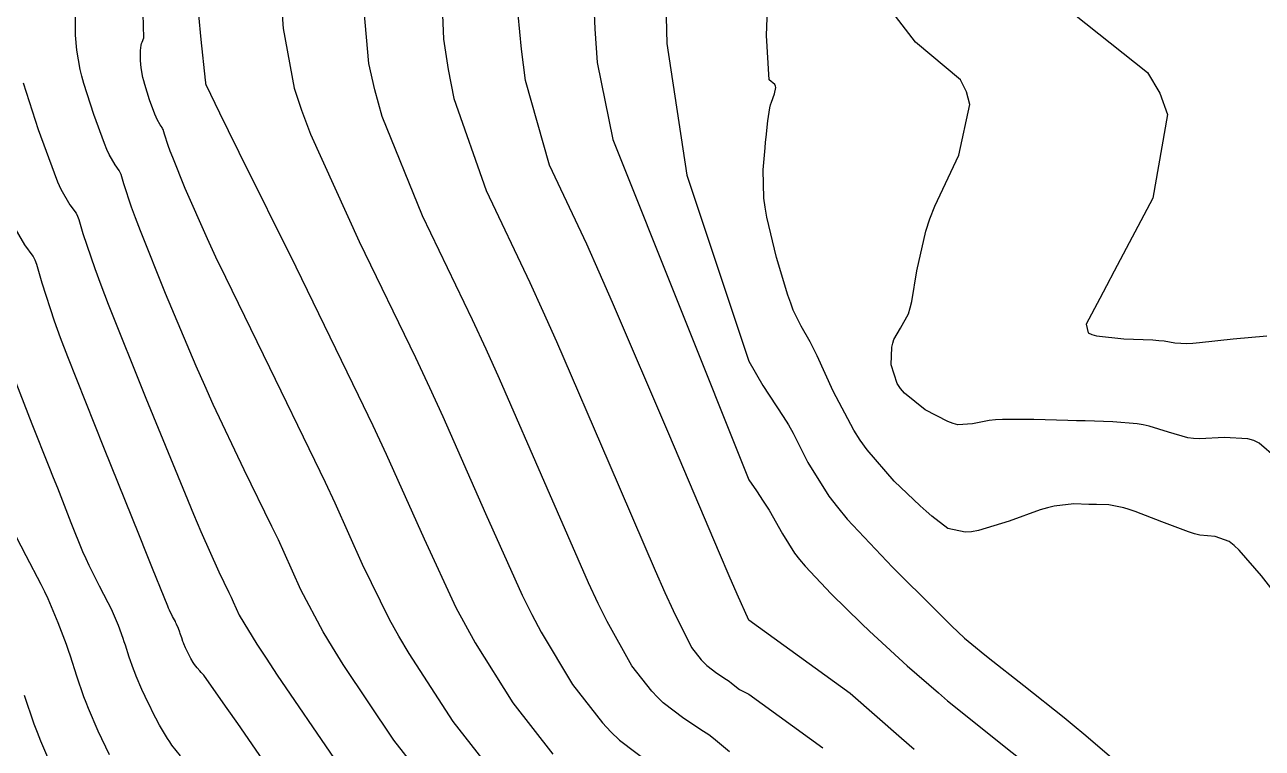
# Model space of a CAD drawing. Header units: metres. Extents: x 837476 to 838477, y 1189012 to 1191014.
# Drawn here: x 837973.39 to 838018.87, y 1189115.64 to 1189142.22 of the extents above; entities that cross this region are included whole.
import ezdxf

# ---------------------------------------------------------------- set-up
doc = ezdxf.new("R2010")
doc.units = ezdxf.units.M
doc.header["$LTSCALE"] = 0.3
doc.layers.add('COTAS 10', color=1, linetype='Continuous')
doc.layers.add('COTAS INT', color=252, linetype='Continuous')

msp = doc.modelspace()

# ---------------------------------------------------------------- linework, layer by layer
at = {"layer": 'COTAS 10'}
for points in [[(837990.991, 1189114.266), (837989.143, 1189116.624), (837987.523, 1189119.118), (837987.146, 1189119.755), (837986.799, 1189120.369), (837985.805, 1189122.396), (837984.8, 1189124.646), (837984.446, 1189125.4), (837984.06, 1189126.212), (837982.396, 1189129.621), (837980.778, 1189132.932), (837980.421, 1189133.682), (837980.104, 1189134.359), (837979.289, 1189136.204), (837978.834, 1189137.346), (837978.743, 1189137.58), (837978.668, 1189137.779), (837978.526, 1189138.202), (837978.477, 1189138.371), (837978.46, 1189138.411), (837978.443, 1189138.447), (837978.368, 1189138.549), (837978.259, 1189138.738), (837978.219, 1189138.829), (837978.175, 1189138.937), (837977.982, 1189139.463), (837977.801, 1189140.03), (837977.764, 1189140.162), (837977.733, 1189140.285), (837977.669, 1189140.64), (837977.65, 1189140.912), (837977.647, 1189140.983), (837977.646, 1189141.05), (837977.65, 1189141.277), (837977.676, 1189141.476), (837977.689, 1189141.527), (837977.704, 1189141.577), (837977.776, 1189141.739), (837977.728, 1189143.066)], [(838011.5, 1189142.974), (838014.66, 1189140.465), (838015.115, 1189139.707), (838015.388, 1189138.922), (838014.857, 1189135.855), (838013.433, 1189133.169), (838013.144, 1189132.624), (838012.9, 1189132.164), (838012.396, 1189131.22), (838012.481, 1189130.905), (838012.609, 1189130.842), (838012.781, 1189130.789), (838013.78, 1189130.685), (838014.856, 1189130.641), (838015.077, 1189130.626), (838015.264, 1189130.61), (838015.665, 1189130.54), (838016.105, 1189130.514), (838016.317, 1189130.526), (838016.569, 1189130.545), (838017.806, 1189130.683), (838019.039, 1189130.794)], [(838006.076, 1189115.594), (838005.609, 1189115.995), (838003.728, 1189117.65), (838000, 1189120.349), (837999.573, 1189121.301), (837999.282, 1189121.977), (837998.924, 1189122.815), (837997.067, 1189127.193), (837994.996, 1189132.014), (837994.503, 1189133.132), (837994.045, 1189134.155), (837992.678, 1189137.067), (837991.797, 1189140.175), (837991.645, 1189141.322), (837991.532, 1189142.593)], [(837976.504, 1189115.402), (837976.094, 1189116.266), (837975.735, 1189117.099), (837975.647, 1189117.32), (837975.565, 1189117.537), (837975.311, 1189118.286), (837975.073, 1189119.026), (837975, 1189119.238), (837974.924, 1189119.453), (837974.627, 1189120.253), (837974.253, 1189121.129), (837974.129, 1189121.391), (837973.997, 1189121.663), (837973.444, 1189122.717), (837972.879, 1189123.803)]]:
    msp.add_lwpolyline(points, dxfattribs=at)
at = {"layer": 'COTAS INT'}
for points in [[(837988.602, 1189146.172), (837988.787, 1189141.692), (837988.951, 1189140.576), (837989.165, 1189139.515), (837990.346, 1189136.133), (837991.952, 1189132.757), (837992.433, 1189131.699), (837992.93, 1189130.588), (837994.857, 1189126.133), (837996.558, 1189122.17), (837996.913, 1189121.37), (837997.218, 1189120.698), (837997.899, 1189119.347), (837998.256, 1189118.89), (837998.357, 1189118.783), (837998.459, 1189118.685), (837998.832, 1189118.4), (837999.189, 1189118.169), (837999.28, 1189118.104), (837999.368, 1189118.039), (837999.657, 1189117.802), (838000, 1189117.624), (838002.726, 1189115.652)], [(837982.709, 1189144.602), (837982.896, 1189142.078), (837983.295, 1189139.89), (837983.563, 1189139.086), (837983.9, 1189138.195), (837985.683, 1189134.264), (837987.752, 1189129.998), (837988.268, 1189128.897), (837988.759, 1189127.83), (837990.331, 1189124.264), (837991.679, 1189121.27), (837992.029, 1189120.562), (837992.37, 1189119.908), (837993.521, 1189117.985), (837994.624, 1189116.578), (837994.934, 1189116.249), (837995.247, 1189115.945), (837996.398, 1189115.068)], [(837999.3, 1189115.513), (837998.709, 1189115.997), (837998.529, 1189116.13), (837998.343, 1189116.262), (837997.615, 1189116.734), (837996.853, 1189117.315), (837996.646, 1189117.516), (837996.44, 1189117.734), (837995.71, 1189118.666), (837994.794, 1189120.303), (837994.471, 1189120.966), (837994.118, 1189121.72), (837992.594, 1189125.199), (837990.845, 1189129.209), (837990.351, 1189130.298), (837989.852, 1189131.377), (837988.015, 1189135.199), (837986.532, 1189138.855), (837986.257, 1189139.831), (837986.041, 1189140.791), (837985.749, 1189144.125)], [(838019.384, 1189126.315), (838018.763, 1189126.853), (838018.562, 1189126.946), (838018.349, 1189127.013), (838017.473, 1189127.052), (838016.577, 1189127.008), (838016.35, 1189127.023), (838016.133, 1189127.051), (838015.424, 1189127.249), (838014.718, 1189127.477), (838014.501, 1189127.522), (838014.275, 1189127.561), (838013.384, 1189127.636), (838012.359, 1189127.665), (838012.05, 1189127.674), (838011.729, 1189127.683), (838010.475, 1189127.722), (838009.322, 1189127.722), (838009.064, 1189127.707), (838008.834, 1189127.685), (838008.223, 1189127.554), (838007.691, 1189127.528), (838007.51, 1189127.573), (838007.313, 1189127.641), (838006.481, 1189128.073), (838005.724, 1189128.681), (838005.575, 1189128.858), (838005.453, 1189129.04), (838005.234, 1189129.73), (838005.258, 1189130.373), (838005.291, 1189130.524), (838005.334, 1189130.664), (838005.581, 1189131.074), (838005.867, 1189131.602), (838005.934, 1189131.816), (838005.996, 1189132.06), (838006.177, 1189133.185), (838006.504, 1189134.638), (838006.658, 1189135.088), (838006.84, 1189135.559), (838007.725, 1189137.434), (838008.127, 1189139.293), (838008.005, 1189139.755), (838007.781, 1189140.193), (838006.126, 1189141.584), (838004.374, 1189143.873)], [(837994.278, 1189143.494), (837994.339, 1189142.067), (837994.43, 1189140.834), (837995.01, 1189138.001), (838000, 1189125.503), (838000.286, 1189125.097), (838000.536, 1189124.723), (838000.752, 1189124.389), (838001.247, 1189123.515), (838001.686, 1189122.805), (838001.866, 1189122.573), (838002.072, 1189122.327), (838003.027, 1189121.312), (838004.139, 1189120.229), (838004.444, 1189119.94), (838004.747, 1189119.656), (838005.828, 1189118.667), (838006.97, 1189117.676), (838007.311, 1189117.39), (838007.662, 1189117.1), (838009.02, 1189116.009), (838010.341, 1189114.954)], [(838019.586, 1189121.028), (838018.842, 1189121.98), (838018.027, 1189122.92), (838017.835, 1189123.095), (838017.658, 1189123.232), (838017.141, 1189123.421), (838016.585, 1189123.47), (838016.383, 1189123.521), (838016.16, 1189123.587), (838015.184, 1189123.958), (838014.208, 1189124.342), (838013.986, 1189124.417), (838013.784, 1189124.477), (838013.23, 1189124.579), (838012.78, 1189124.592), (838012.644, 1189124.596), (838012.503, 1189124.6), (838011.951, 1189124.617), (838011.231, 1189124.532), (838010.983, 1189124.472), (838010.714, 1189124.396), (838009.57, 1189123.989), (838008.445, 1189123.637), (838008.19, 1189123.595), (838007.958, 1189123.578), (838007.32, 1189123.719), (838006.725, 1189124.169), (838006.519, 1189124.346), (838006.296, 1189124.545), (838005.342, 1189125.457), (838004.349, 1189126.61), (838004.101, 1189126.961), (838003.864, 1189127.326), (838003.108, 1189128.762), (838002.512, 1189130.057), (838002.378, 1189130.333), (838002.256, 1189130.573), (838001.926, 1189131.144), (838001.639, 1189131.736), (838001.544, 1189131.99), (838001.442, 1189132.283), (838001.02, 1189133.667), (838000.662, 1189135.158), (838000.6, 1189135.519), (838000.555, 1189135.856), (838000.528, 1189136.887), (838000.604, 1189137.701), (838000.623, 1189137.902), (838000.642, 1189138.093), (838000.706, 1189138.692), (838000.779, 1189139.167), (838000.804, 1189139.279), (838000.832, 1189139.382), (838000.949, 1189139.685), (838000.998, 1189139.913), (838000.983, 1189139.97), (838000.956, 1189140.024), (838000.752, 1189140.195), (838000.652, 1189141.821), (838000.689, 1189142.792)], [(837989.175, 1189113.11), (837986.954, 1189115.943), (837985.099, 1189118.722), (837984.704, 1189119.351), (837984.359, 1189119.919), (837983.542, 1189121.462), (837982.928, 1189122.834), (837982.713, 1189123.295), (837982.477, 1189123.79), (837981.462, 1189125.87), (837980.322, 1189128.268), (837980.007, 1189128.964), (837979.694, 1189129.673), (837978.568, 1189132.35), (837977.649, 1189134.651), (837977.467, 1189135.124), (837977.316, 1189135.524), (837977.03, 1189136.376), (837976.931, 1189136.718), (837976.897, 1189136.797), (837976.862, 1189136.87), (837976.711, 1189137.076), (837976.491, 1189137.458), (837976.411, 1189137.64), (837976.322, 1189137.857), (837975.934, 1189138.918), (837975.568, 1189140.06), (837975.494, 1189140.327), (837975.431, 1189140.574), (837975.302, 1189141.29), (837975.264, 1189141.839), (837975.259, 1189141.98), (837975.256, 1189142.117), (837975.264, 1189142.573)], [(837979.778, 1189142.586), (837979.869, 1189141.676), (837980.022, 1189140.18), (837980.035, 1189140.101), (837980.038, 1189140.083), (837980.04, 1189140.068), (837980.043, 1189140.031), (837980.55, 1189138.989), (837980.869, 1189138.34), (837981.267, 1189137.536), (837983.351, 1189133.33), (837985.651, 1189128.619), (837986.185, 1189127.495), (837986.674, 1189126.45), (837988.068, 1189123.33), (837989.239, 1189120.819), (837989.588, 1189120.159), (837989.947, 1189119.513), (837991.332, 1189117.305), (837992.807, 1189115.422)], [(837996.97, 1189142.495), (837996.996, 1189141.529), (837997.725, 1189136.69), (838000, 1189129.859), (838000.513, 1189128.963), (838001.271, 1189127.835), (838001.457, 1189127.528), (838001.632, 1189127.223), (838002.177, 1189126.139), (838002.944, 1189124.898), (838003.259, 1189124.494), (838003.618, 1189124.063), (838005.287, 1189122.291), (838006.883, 1189120.709), (838007.197, 1189120.398), (838007.456, 1189120.143), (838007.928, 1189119.683), (838008.331, 1189119.357), (838008.545, 1189119.187), (838008.805, 1189118.981), (838010.113, 1189117.95), (838011.594, 1189116.767), (838011.962, 1189116.466), (838012.312, 1189116.176), (838013.423, 1189115.227)], [(837973.335, 1189140.09), (837973.886, 1189138.372), (837974.469, 1189136.777), (837974.602, 1189136.452), (837974.723, 1189136.177), (837975.055, 1189135.603), (837975.281, 1189135.293), (837975.334, 1189135.184), (837975.384, 1189135.065), (837975.534, 1189134.551), (837975.964, 1189133.27), (837976.191, 1189132.667), (837976.465, 1189131.957), (837977.846, 1189128.497), (837979.284, 1189124.987), (837979.593, 1189124.246), (837979.865, 1189123.604), (837980.528, 1189122.119), (837980.894, 1189121.368), (837980.979, 1189121.19), (837981.057, 1189121.023), (837981.279, 1189120.528), (837981.92, 1189119.469), (837982.262, 1189118.948), (837982.676, 1189118.327), (837984.766, 1189115.263)], [(837983.197, 1189113.681), (837981.22, 1189116.546), (837980.835, 1189117.101), (837980.52, 1189117.553), (837979.972, 1189118.327), (837979.882, 1189118.429), (837979.83, 1189118.487), (837979.733, 1189118.595), (837979.638, 1189118.714), (837979.612, 1189118.751), (837979.587, 1189118.788), (837979.5, 1189118.936), (837979.418, 1189119.092), (837979.397, 1189119.136), (837979.375, 1189119.179), (837979.302, 1189119.333), (837979.238, 1189119.482), (837979.222, 1189119.521), (837979.208, 1189119.56), (837979.162, 1189119.694), (837979.12, 1189119.826), (837979.107, 1189119.864), (837979.093, 1189119.902), (837979.04, 1189120.045), (837978.973, 1189120.202), (837978.951, 1189120.249), (837978.928, 1189120.297), (837978.829, 1189120.485), (837978.714, 1189120.714), (837978.681, 1189120.789), (837978.646, 1189120.867), (837978.515, 1189121.191), (837978.091, 1189122.25), (837977.873, 1189122.792), (837977.61, 1189123.442), (837976.295, 1189126.69), (837974.974, 1189130.02), (837974.708, 1189130.722), (837974.484, 1189131.329), (837974.037, 1189132.725), (837973.838, 1189133.412), (837973.771, 1189133.571), (837973.7, 1189133.716), (837973.398, 1189134.13), (837972.955, 1189134.896)], [(837979.12, 1189115.366), (837978.805, 1189115.759), (837978.721, 1189115.879), (837978.638, 1189116.003), (837978.35, 1189116.49), (837978.081, 1189117.006), (837978.01, 1189117.148), (837977.94, 1189117.29), (837977.698, 1189117.799), (837977.486, 1189118.291), (837977.435, 1189118.421), (837977.386, 1189118.549), (837977.237, 1189118.99), (837977.096, 1189119.426), (837977.053, 1189119.551), (837977.009, 1189119.678), (837976.834, 1189120.149), (837976.613, 1189120.665), (837976.54, 1189120.82), (837976.462, 1189120.98), (837976.136, 1189121.601), (837975.759, 1189122.356), (837975.648, 1189122.601), (837975.534, 1189122.861), (837975.101, 1189123.929), (837974.607, 1189125.194), (837974.455, 1189125.578), (837974.296, 1189125.978), (837973.666, 1189127.542), (837973.084, 1189129.068)], [(837974.491, 1189114.732), (837973.983, 1189115.908), (837973.86, 1189116.22), (837973.744, 1189116.526), (837973.386, 1189117.582)]]:
    msp.add_lwpolyline(points, dxfattribs=at)

doc.saveas('drawing.dxf')
